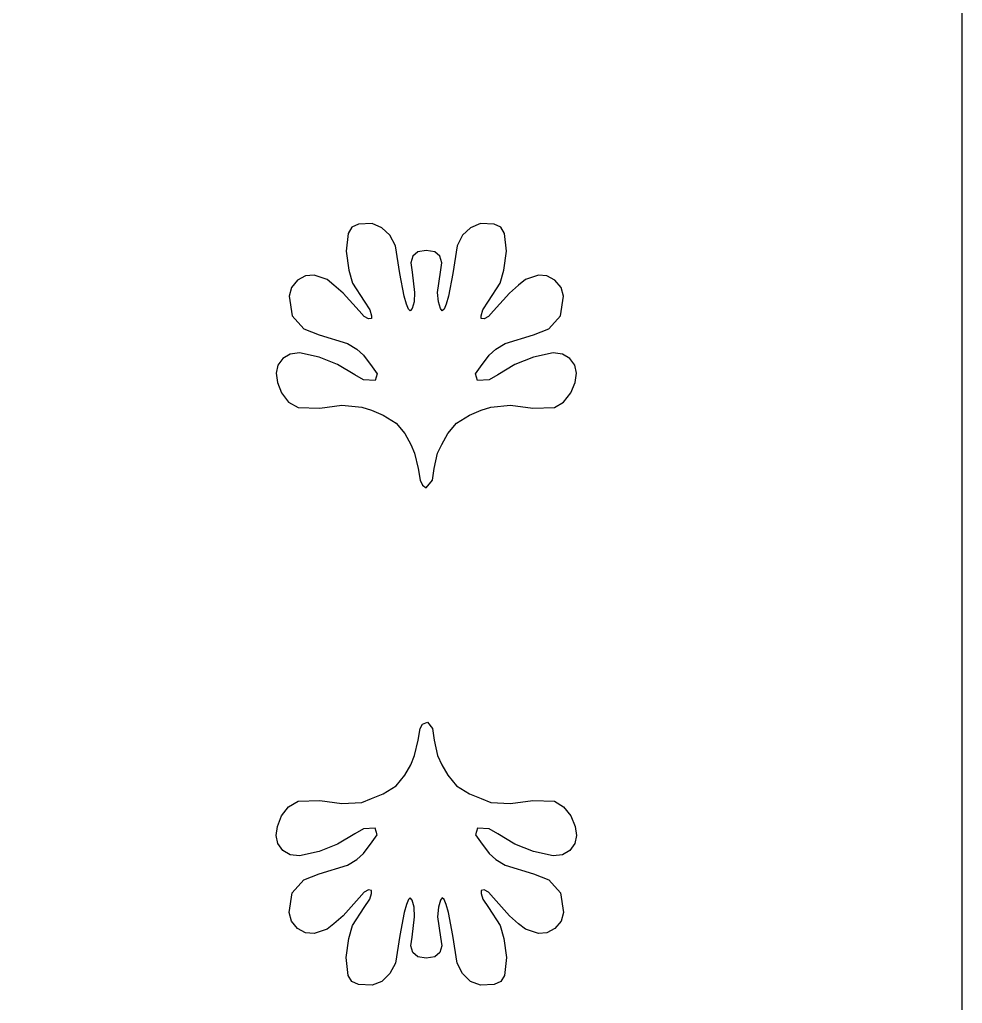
# Model space of a CAD drawing. Header units: centimetres. Extents: x -27 to -20.6, y -3.2 to 9.
# Drawn here: x -23.813 to -20.628, y -0.429 to 2.895 of the extents above; entities that cross this region are included whole.
import ezdxf

# ---------------------------------------------------------------- set-up
doc = ezdxf.new("R2010")
doc.units = ezdxf.units.CM
doc.header["$MEASUREMENT"] = 0
doc.layers.add('layer 1', color=7, linetype='Continuous')

msp = doc.modelspace()

# ---------------------------------------------------------------- linework, layer by layer
at = {"layer": 'layer 1', "lineweight": 30}
for points, knots in [([(-26.99914, -3.2112), (-26.99914, -3.2112), (-26.99914, 9.00077), (-26.99914, 9.00077), (-26.99914, 9.00077), (-26.99914, 9.00077), (-20.6277, 9.00077), (-20.6277, 9.00077), (-20.6277, 9.00077), (-20.6277, 9.00077), (-20.6277, -3.2112), (-20.6277, -3.2112), (-20.6277, -3.2112), (-20.6277, -3.2112), (-26.99914, -3.2112), (-26.99914, -3.2112)], [0, 0, 0, 0, 0.2, 0.2, 0.2, 0.2, 0.4, 0.4, 0.4, 0.4, 0.6, 0.6, 0.6, 0.6, 1, 1, 1, 1]), ([(-22.18952, 2.00426), (-22.18952, 2.00426), (-22.22906, 1.94392), (-22.22906, 1.94392), (-22.22906, 1.94392), (-22.22906, 1.94392), (-22.24777, 1.91479), (-22.24777, 1.91479), (-22.24777, 1.91479), (-22.24777, 1.91479), (-22.25401, 1.89399), (-22.25401, 1.89399), (-22.25401, 1.89399), (-22.25401, 1.89399), (-22.25401, 1.88566), (-22.25401, 1.88566), (-22.25401, 1.88566), (-22.25401, 1.88566), (-22.24362, 1.88357), (-22.24362, 1.88357), (-22.24362, 1.88357), (-22.24362, 1.88357), (-22.22906, 1.8919), (-22.22906, 1.8919), (-22.22906, 1.8919), (-22.22906, 1.8919), (-22.2124, 1.91061), (-22.2124, 1.91061), (-22.2124, 1.91061), (-22.2124, 1.91061), (-22.15833, 1.97095), (-22.15833, 1.97095), (-22.15833, 1.97095), (-22.15833, 1.97095), (-22.12711, 1.99799), (-22.12711, 1.99799), (-22.12711, 1.99799), (-22.12711, 1.99799), (-22.10422, 2.01674), (-22.10422, 2.01674), (-22.10422, 2.01674), (-22.10422, 2.01674), (-22.06056, 2.0313), (-22.06056, 2.0313), (-22.06056, 2.0313), (-22.06056, 2.0313), (-22.03143, 2.02921), (-22.03143, 2.02921), (-22.03143, 2.02921), (-22.03143, 2.02921), (-22.00436, 2.01465), (-22.00436, 2.01465), (-22.00436, 2.01465), (-22.00436, 2.01465), (-21.98356, 1.9897), (-21.98356, 1.9897), (-21.98356, 1.9897), (-21.98356, 1.9897), (-21.97523, 1.96054), (-21.97523, 1.96054), (-21.97523, 1.96054), (-21.97523, 1.96054), (-21.98565, 1.89399), (-21.98565, 1.89399), (-21.98565, 1.89399), (-21.98565, 1.89399), (-22.02516, 1.85029), (-22.02516, 1.85029), (-22.02516, 1.85029), (-22.02516, 1.85029), (-22.07718, 1.82946), (-22.07718, 1.82946), (-22.07718, 1.82946), (-22.07718, 1.82946), (-22.17289, 1.80033), (-22.17289, 1.80033), (-22.17289, 1.80033), (-22.17289, 1.80033), (-22.20408, 1.78162), (-22.20408, 1.78162), (-22.20408, 1.78162), (-22.20408, 1.78162), (-22.22697, 1.76082), (-22.22697, 1.76082), (-22.22697, 1.76082), (-22.22697, 1.76082), (-22.2561, 1.72127), (-22.2561, 1.72127), (-22.2561, 1.72127), (-22.2561, 1.72127), (-22.27275, 1.69838), (-22.27275, 1.69838), (-22.27275, 1.69838), (-22.27275, 1.69838), (-22.26652, 1.67549), (-22.26652, 1.67549), (-22.26652, 1.67549), (-22.26652, 1.67549), (-22.22697, 1.67758), (-22.22697, 1.67758), (-22.22697, 1.67758), (-22.22697, 1.67758), (-22.19784, 1.69423), (-22.19784, 1.69423), (-22.19784, 1.69423), (-22.19784, 1.69423), (-22.13958, 1.7296), (-22.13958, 1.7296), (-22.13958, 1.7296), (-22.13958, 1.7296), (-22.07718, 1.75458), (-22.07718, 1.75458), (-22.07718, 1.75458), (-22.07718, 1.75458), (-22.01062, 1.76914), (-22.01062, 1.76914), (-22.01062, 1.76914), (-22.01062, 1.76914), (-21.97941, 1.76497), (-21.97941, 1.76497), (-21.97941, 1.76497), (-21.97941, 1.76497), (-21.95443, 1.7504), (-21.95443, 1.7504), (-21.95443, 1.7504), (-21.95443, 1.7504), (-21.9378, 1.72751), (-21.9378, 1.72751), (-21.9378, 1.72751), (-21.9378, 1.72751), (-21.93157, 1.70047), (-21.93157, 1.70047), (-21.93157, 1.70047), (-21.93157, 1.70047), (-21.93572, 1.66925), (-21.93572, 1.66925), (-21.93572, 1.66925), (-21.93572, 1.66925), (-21.95028, 1.63389), (-21.95028, 1.63389), (-21.95028, 1.63389), (-21.95028, 1.63389), (-21.97523, 1.60267), (-21.97523, 1.60267), (-21.97523, 1.60267), (-21.97523, 1.60267), (-22.00645, 1.58396), (-22.00645, 1.58396), (-22.00645, 1.58396), (-22.00645, 1.58396), (-22.07927, 1.58187), (-22.07927, 1.58187), (-22.07927, 1.58187), (-22.07927, 1.58187), (-22.15415, 1.59228), (-22.15415, 1.59228), (-22.15415, 1.59228), (-22.15415, 1.59228), (-22.22073, 1.58601), (-22.22073, 1.58601), (-22.22073, 1.58601), (-22.22073, 1.58601), (-22.25401, 1.57563), (-22.25401, 1.57563), (-22.25401, 1.57563), (-22.25401, 1.57563), (-22.29356, 1.55898), (-22.29356, 1.55898), (-22.29356, 1.55898), (-22.29356, 1.55898), (-22.33725, 1.53194), (-22.33725, 1.53194), (-22.33725, 1.53194), (-22.33725, 1.53194), (-22.36638, 1.49657), (-22.36638, 1.49657), (-22.36638, 1.49657), (-22.36638, 1.49657), (-22.38718, 1.45911), (-22.38718, 1.45911), (-22.38718, 1.45911), (-22.38718, 1.45911), (-22.40174, 1.42999), (-22.40174, 1.42999), (-22.40174, 1.42999), (-22.40174, 1.42999), (-22.41213, 1.37797), (-22.41213, 1.37797), (-22.41213, 1.37797), (-22.41213, 1.37797), (-22.41837, 1.33842), (-22.41837, 1.33842), (-22.41837, 1.33842), (-22.41837, 1.33842), (-22.43917, 1.31347), (-22.43917, 1.31347), (-22.43917, 1.31347), (-22.43917, 1.31347), (-22.45167, 1.32177), (-22.45167, 1.32177), (-22.45167, 1.32177), (-22.45167, 1.32177), (-22.45997, 1.33842), (-22.45997, 1.33842), (-22.45997, 1.33842), (-22.45997, 1.33842), (-22.46621, 1.37797), (-22.46621, 1.37797), (-22.46621, 1.37797), (-22.46621, 1.37797), (-22.47871, 1.42999), (-22.47871, 1.42999), (-22.47871, 1.42999), (-22.47871, 1.42999), (-22.49119, 1.45911), (-22.49119, 1.45911), (-22.49119, 1.45911), (-22.49119, 1.45911), (-22.51199, 1.49657), (-22.51199, 1.49657), (-22.51199, 1.49657), (-22.51199, 1.49657), (-22.54112, 1.53194), (-22.54112, 1.53194), (-22.54112, 1.53194), (-22.54112, 1.53194), (-22.58481, 1.55898), (-22.58481, 1.55898), (-22.58481, 1.55898), (-22.58481, 1.55898), (-22.62432, 1.57563), (-22.62432, 1.57563), (-22.62432, 1.57563), (-22.62432, 1.57563), (-22.65763, 1.58601), (-22.65763, 1.58601), (-22.65763, 1.58601), (-22.65763, 1.58601), (-22.72418, 1.59228), (-22.72418, 1.59228), (-22.72418, 1.59228), (-22.72418, 1.59228), (-22.7991, 1.58187), (-22.7991, 1.58187), (-22.7991, 1.58187), (-22.7991, 1.58187), (-22.87189, 1.58396), (-22.87189, 1.58396), (-22.87189, 1.58396), (-22.87189, 1.58396), (-22.90519, 1.60267), (-22.90519, 1.60267), (-22.90519, 1.60267), (-22.90519, 1.60267), (-22.92808, 1.63389), (-22.92808, 1.63389), (-22.92808, 1.63389), (-22.92808, 1.63389), (-22.94262, 1.66925), (-22.94262, 1.66925), (-22.94262, 1.66925), (-22.94262, 1.66925), (-22.9468, 1.70047), (-22.9468, 1.70047), (-22.9468, 1.70047), (-22.9468, 1.70047), (-22.94056, 1.72751), (-22.94056, 1.72751), (-22.94056, 1.72751), (-22.94056, 1.72751), (-22.92391, 1.7504), (-22.92391, 1.7504), (-22.92391, 1.7504), (-22.92391, 1.7504), (-22.89896, 1.76497), (-22.89896, 1.76497), (-22.89896, 1.76497), (-22.89896, 1.76497), (-22.86774, 1.76914), (-22.86774, 1.76914), (-22.86774, 1.76914), (-22.86774, 1.76914), (-22.80115, 1.75458), (-22.80115, 1.75458), (-22.80115, 1.75458), (-22.80115, 1.75458), (-22.73875, 1.7296), (-22.73875, 1.7296), (-22.73875, 1.7296), (-22.73875, 1.7296), (-22.68049, 1.69423), (-22.68049, 1.69423), (-22.68049, 1.69423), (-22.68049, 1.69423), (-22.65136, 1.67758), (-22.65136, 1.67758), (-22.65136, 1.67758), (-22.65136, 1.67758), (-22.61185, 1.67549), (-22.61185, 1.67549), (-22.61185, 1.67549), (-22.61185, 1.67549), (-22.60561, 1.69838), (-22.60561, 1.69838), (-22.60561, 1.69838), (-22.60561, 1.69838), (-22.62227, 1.72127), (-22.62227, 1.72127), (-22.62227, 1.72127), (-22.62227, 1.72127), (-22.65136, 1.76082), (-22.65136, 1.76082), (-22.65136, 1.76082), (-22.65136, 1.76082), (-22.67425, 1.78162), (-22.67425, 1.78162), (-22.67425, 1.78162), (-22.67425, 1.78162), (-22.70547, 1.80033), (-22.70547, 1.80033), (-22.70547, 1.80033), (-22.70547, 1.80033), (-22.80115, 1.82946), (-22.80115, 1.82946), (-22.80115, 1.82946), (-22.80115, 1.82946), (-22.85317, 1.85029), (-22.85317, 1.85029), (-22.85317, 1.85029), (-22.85317, 1.85029), (-22.89272, 1.89399), (-22.89272, 1.89399), (-22.89272, 1.89399), (-22.89272, 1.89399), (-22.9031, 1.96054), (-22.9031, 1.96054), (-22.9031, 1.96054), (-22.9031, 1.96054), (-22.89478, 1.9897), (-22.89478, 1.9897), (-22.89478, 1.9897), (-22.89478, 1.9897), (-22.87398, 2.01465), (-22.87398, 2.01465), (-22.87398, 2.01465), (-22.87398, 2.01465), (-22.84694, 2.02921), (-22.84694, 2.02921), (-22.84694, 2.02921), (-22.84694, 2.02921), (-22.81781, 2.0313), (-22.81781, 2.0313), (-22.81781, 2.0313), (-22.81781, 2.0313), (-22.77411, 2.01674), (-22.77411, 2.01674), (-22.77411, 2.01674), (-22.77411, 2.01674), (-22.75122, 1.99799), (-22.75122, 1.99799), (-22.75122, 1.99799), (-22.75122, 1.99799), (-22.72004, 1.97095), (-22.72004, 1.97095), (-22.72004, 1.97095), (-22.72004, 1.97095), (-22.66593, 1.91061), (-22.66593, 1.91061), (-22.66593, 1.91061), (-22.66593, 1.91061), (-22.6493, 1.8919), (-22.6493, 1.8919), (-22.6493, 1.8919), (-22.6493, 1.8919), (-22.63474, 1.88357), (-22.63474, 1.88357), (-22.63474, 1.88357), (-22.63474, 1.88357), (-22.62432, 1.88566), (-22.62432, 1.88566), (-22.62432, 1.88566), (-22.62432, 1.88566), (-22.62432, 1.89399), (-22.62432, 1.89399), (-22.62432, 1.89399), (-22.62432, 1.89399), (-22.63056, 1.91479), (-22.63056, 1.91479), (-22.63056, 1.91479), (-22.63056, 1.91479), (-22.6493, 1.94392), (-22.6493, 1.94392), (-22.6493, 1.94392), (-22.6493, 1.94392), (-22.68882, 2.00426), (-22.68882, 2.00426), (-22.68882, 2.00426), (-22.68882, 2.00426), (-22.70129, 2.04796), (-22.70129, 2.04796), (-22.70129, 2.04796), (-22.70129, 2.04796), (-22.70962, 2.11245), (-22.70962, 2.11245), (-22.70962, 2.11245), (-22.70962, 2.11245), (-22.70338, 2.1728), (-22.70338, 2.1728), (-22.70338, 2.1728), (-22.70338, 2.1728), (-22.69091, 2.1936), (-22.69091, 2.1936), (-22.69091, 2.1936), (-22.69091, 2.1936), (-22.66802, 2.20398), (-22.66802, 2.20398), (-22.66802, 2.20398), (-22.66802, 2.20398), (-22.62227, 2.20607), (-22.62227, 2.20607), (-22.62227, 2.20607), (-22.62227, 2.20607), (-22.58896, 2.19151), (-22.58896, 2.19151), (-22.58896, 2.19151), (-22.58896, 2.19151), (-22.56192, 2.16653), (-22.56192, 2.16653), (-22.56192, 2.16653), (-22.56192, 2.16653), (-22.54321, 2.13116), (-22.54321, 2.13116), (-22.54321, 2.13116), (-22.54321, 2.13116), (-22.52864, 2.03754), (-22.52864, 2.03754), (-22.52864, 2.03754), (-22.52864, 2.03754), (-22.51408, 1.96054), (-22.51408, 1.96054), (-22.51408, 1.96054), (-22.51408, 1.96054), (-22.50575, 1.9335), (-22.50575, 1.9335), (-22.50575, 1.9335), (-22.50575, 1.9335), (-22.49951, 1.91684), (-22.49951, 1.91684), (-22.49951, 1.91684), (-22.49951, 1.91684), (-22.49327, 1.91061), (-22.49327, 1.91061), (-22.49327, 1.91061), (-22.49327, 1.91061), (-22.48704, 1.91894), (-22.48704, 1.91894), (-22.48704, 1.91894), (-22.48704, 1.91894), (-22.48077, 1.94182), (-22.48077, 1.94182), (-22.48077, 1.94182), (-22.48077, 1.94182), (-22.47871, 1.97304), (-22.47871, 1.97304), (-22.47871, 1.97304), (-22.47871, 1.97304), (-22.48704, 2.04169), (-22.48704, 2.04169), (-22.48704, 2.04169), (-22.48704, 2.04169), (-22.49119, 2.07291), (-22.49119, 2.07291), (-22.49119, 2.07291), (-22.49119, 2.07291), (-22.48495, 2.0958), (-22.48495, 2.0958), (-22.48495, 2.0958), (-22.48495, 2.0958), (-22.4683, 2.11036), (-22.4683, 2.11036), (-22.4683, 2.11036), (-22.4683, 2.11036), (-22.43917, 2.11454), (-22.43917, 2.11454), (-22.43917, 2.11454), (-22.43917, 2.11454), (-22.41004, 2.11036), (-22.41004, 2.11036), (-22.41004, 2.11036), (-22.41004, 2.11036), (-22.39342, 2.0958), (-22.39342, 2.0958), (-22.39342, 2.0958), (-22.39342, 2.0958), (-22.38718, 2.07291), (-22.38718, 2.07291), (-22.38718, 2.07291), (-22.38718, 2.07291), (-22.39133, 2.04169), (-22.39133, 2.04169), (-22.39133, 2.04169), (-22.39133, 2.04169), (-22.40174, 1.97304), (-22.40174, 1.97304), (-22.40174, 1.97304), (-22.40174, 1.97304), (-22.39756, 1.94182), (-22.39756, 1.94182), (-22.39756, 1.94182), (-22.39756, 1.94182), (-22.39133, 1.91894), (-22.39133, 1.91894), (-22.39133, 1.91894), (-22.39133, 1.91894), (-22.38509, 1.91061), (-22.38509, 1.91061), (-22.38509, 1.91061), (-22.38509, 1.91061), (-22.37885, 1.91684), (-22.37885, 1.91684), (-22.37885, 1.91684), (-22.37885, 1.91684), (-22.37261, 1.9335), (-22.37261, 1.9335), (-22.37261, 1.9335), (-22.37261, 1.9335), (-22.36428, 1.96054), (-22.36428, 1.96054), (-22.36428, 1.96054), (-22.36428, 1.96054), (-22.34972, 2.03754), (-22.34972, 2.03754), (-22.34972, 2.03754), (-22.34972, 2.03754), (-22.33516, 2.13116), (-22.33516, 2.13116), (-22.33516, 2.13116), (-22.33516, 2.13116), (-22.31645, 2.16653), (-22.31645, 2.16653), (-22.31645, 2.16653), (-22.31645, 2.16653), (-22.28938, 2.19151), (-22.28938, 2.19151), (-22.28938, 2.19151), (-22.28938, 2.19151), (-22.2561, 2.20607), (-22.2561, 2.20607), (-22.2561, 2.20607), (-22.2561, 2.20607), (-22.21032, 2.20398), (-22.21032, 2.20398), (-22.21032, 2.20398), (-22.21032, 2.20398), (-22.18745, 2.1936), (-22.18745, 2.1936), (-22.18745, 2.1936), (-22.18745, 2.1936), (-22.17495, 2.1728), (-22.17495, 2.1728), (-22.17495, 2.1728), (-22.17495, 2.1728), (-22.16871, 2.11245), (-22.16871, 2.11245), (-22.16871, 2.11245), (-22.16871, 2.11245), (-22.17704, 2.04796), (-22.17704, 2.04796), (-22.17704, 2.04796), (-22.17704, 2.04796), (-22.18952, 2.00426), (-22.18952, 2.00426)], [0, 0, 0, 0, 0.0069444, 0.0069444, 0.0069444, 0.0069444, 0.0138889, 0.0138889, 0.0138889, 0.0138889, 0.0208333, 0.0208333, 0.0208333, 0.0208333, 0.0277778, 0.0277778, 0.0277778, 0.0277778, 0.0347222, 0.0347222, 0.0347222, 0.0347222, 0.0416667, 0.0416667, 0.0416667, 0.0416667, 0.0486111, 0.0486111, 0.0486111, 0.0486111, 0.0555556, 0.0555556, 0.0555556, 0.0555556, 0.0625, 0.0625, 0.0625, 0.0625, 0.0694444, 0.0694444, 0.0694444, 0.0694444, 0.0763889, 0.0763889, 0.0763889, 0.0763889, 0.0833333, 0.0833333, 0.0833333, 0.0833333, 0.0902778, 0.0902778, 0.0902778, 0.0902778, 0.0972222, 0.0972222, 0.0972222, 0.0972222, 0.1041667, 0.1041667, 0.1041667, 0.1041667, 0.1111111, 0.1111111, 0.1111111, 0.1111111, 0.1180556, 0.1180556, 0.1180556, 0.1180556, 0.125, 0.125, 0.125, 0.125, 0.1319444, 0.1319444, 0.1319444, 0.1319444, 0.1388889, 0.1388889, 0.1388889, 0.1388889, 0.1458333, 0.1458333, 0.1458333, 0.1458333, 0.1527778, 0.1527778, 0.1527778, 0.1527778, 0.1597222, 0.1597222, 0.1597222, 0.1597222, 0.1666667, 0.1666667, 0.1666667, 0.1666667, 0.1736111, 0.1736111, 0.1736111, 0.1736111, 0.1805556, 0.1805556, 0.1805556, 0.1805556, 0.1875, 0.1875, 0.1875, 0.1875, 0.1944444, 0.1944444, 0.1944444, 0.1944444, 0.2013889, 0.2013889, 0.2013889, 0.2013889, 0.2083333, 0.2083333, 0.2083333, 0.2083333, 0.2152778, 0.2152778, 0.2152778, 0.2152778, 0.2222222, 0.2222222, 0.2222222, 0.2222222, 0.2291667, 0.2291667, 0.2291667, 0.2291667, 0.2361111, 0.2361111, 0.2361111, 0.2361111, 0.2430556, 0.2430556, 0.2430556, 0.2430556, 0.25, 0.25, 0.25, 0.25, 0.2569444, 0.2569444, 0.2569444, 0.2569444, 0.2638889, 0.2638889, 0.2638889, 0.2638889, 0.2708333, 0.2708333, 0.2708333, 0.2708333, 0.2777778, 0.2777778, 0.2777778, 0.2777778, 0.2847222, 0.2847222, 0.2847222, 0.2847222, 0.2916667, 0.2916667, 0.2916667, 0.2916667, 0.2986111, 0.2986111, 0.2986111, 0.2986111, 0.3055556, 0.3055556, 0.3055556, 0.3055556, 0.3125, 0.3125, 0.3125, 0.3125, 0.3194444, 0.3194444, 0.3194444, 0.3194444, 0.3263889, 0.3263889, 0.3263889, 0.3263889, 0.3333333, 0.3333333, 0.3333333, 0.3333333, 0.3402778, 0.3402778, 0.3402778, 0.3402778, 0.3472222, 0.3472222, 0.3472222, 0.3472222, 0.3541667, 0.3541667, 0.3541667, 0.3541667, 0.3611111, 0.3611111, 0.3611111, 0.3611111, 0.3680556, 0.3680556, 0.3680556, 0.3680556, 0.375, 0.375, 0.375, 0.375, 0.3819444, 0.3819444, 0.3819444, 0.3819444, 0.3888889, 0.3888889, 0.3888889, 0.3888889, 0.3958333, 0.3958333, 0.3958333, 0.3958333, 0.4027778, 0.4027778, 0.4027778, 0.4027778, 0.4097222, 0.4097222, 0.4097222, 0.4097222, 0.4166667, 0.4166667, 0.4166667, 0.4166667, 0.4236111, 0.4236111, 0.4236111, 0.4236111, 0.4305556, 0.4305556, 0.4305556, 0.4305556, 0.4375, 0.4375, 0.4375, 0.4375, 0.4444444, 0.4444444, 0.4444444, 0.4444444, 0.4513889, 0.4513889, 0.4513889, 0.4513889, 0.4583333, 0.4583333, 0.4583333, 0.4583333, 0.4652778, 0.4652778, 0.4652778, 0.4652778, 0.4722222, 0.4722222, 0.4722222, 0.4722222, 0.4791667, 0.4791667, 0.4791667, 0.4791667, 0.4861111, 0.4861111, 0.4861111, 0.4861111, 0.4930556, 0.4930556, 0.4930556, 0.4930556, 0.5, 0.5, 0.5, 0.5, 0.5069444, 0.5069444, 0.5069444, 0.5069444, 0.5138889, 0.5138889, 0.5138889, 0.5138889, 0.5208333, 0.5208333, 0.5208333, 0.5208333, 0.5277778, 0.5277778, 0.5277778, 0.5277778, 0.5347222, 0.5347222, 0.5347222, 0.5347222, 0.5416667, 0.5416667, 0.5416667, 0.5416667, 0.5486111, 0.5486111, 0.5486111, 0.5486111, 0.5555556, 0.5555556, 0.5555556, 0.5555556, 0.5625, 0.5625, 0.5625, 0.5625, 0.5694444, 0.5694444, 0.5694444, 0.5694444, 0.5763889, 0.5763889, 0.5763889, 0.5763889, 0.5833333, 0.5833333, 0.5833333, 0.5833333, 0.5902778, 0.5902778, 0.5902778, 0.5902778, 0.5972222, 0.5972222, 0.5972222, 0.5972222, 0.6041667, 0.6041667, 0.6041667, 0.6041667, 0.6111111, 0.6111111, 0.6111111, 0.6111111, 0.6180556, 0.6180556, 0.6180556, 0.6180556, 0.625, 0.625, 0.625, 0.625, 0.6319444, 0.6319444, 0.6319444, 0.6319444, 0.6388889, 0.6388889, 0.6388889, 0.6388889, 0.6458333, 0.6458333, 0.6458333, 0.6458333, 0.6527778, 0.6527778, 0.6527778, 0.6527778, 0.6597222, 0.6597222, 0.6597222, 0.6597222, 0.6666667, 0.6666667, 0.6666667, 0.6666667, 0.6736111, 0.6736111, 0.6736111, 0.6736111, 0.6805556, 0.6805556, 0.6805556, 0.6805556, 0.6875, 0.6875, 0.6875, 0.6875, 0.6944444, 0.6944444, 0.6944444, 0.6944444, 0.7013889, 0.7013889, 0.7013889, 0.7013889, 0.7083333, 0.7083333, 0.7083333, 0.7083333, 0.7152778, 0.7152778, 0.7152778, 0.7152778, 0.7222222, 0.7222222, 0.7222222, 0.7222222, 0.7291667, 0.7291667, 0.7291667, 0.7291667, 0.7361111, 0.7361111, 0.7361111, 0.7361111, 0.7430556, 0.7430556, 0.7430556, 0.7430556, 0.75, 0.75, 0.75, 0.75, 0.7569444, 0.7569444, 0.7569444, 0.7569444, 0.7638889, 0.7638889, 0.7638889, 0.7638889, 0.7708333, 0.7708333, 0.7708333, 0.7708333, 0.7777778, 0.7777778, 0.7777778, 0.7777778, 0.7847222, 0.7847222, 0.7847222, 0.7847222, 0.7916667, 0.7916667, 0.7916667, 0.7916667, 0.7986111, 0.7986111, 0.7986111, 0.7986111, 0.8055556, 0.8055556, 0.8055556, 0.8055556, 0.8125, 0.8125, 0.8125, 0.8125, 0.8194444, 0.8194444, 0.8194444, 0.8194444, 0.8263889, 0.8263889, 0.8263889, 0.8263889, 0.8333333, 0.8333333, 0.8333333, 0.8333333, 0.8402778, 0.8402778, 0.8402778, 0.8402778, 0.8472222, 0.8472222, 0.8472222, 0.8472222, 0.8541667, 0.8541667, 0.8541667, 0.8541667, 0.8611111, 0.8611111, 0.8611111, 0.8611111, 0.8680556, 0.8680556, 0.8680556, 0.8680556, 0.875, 0.875, 0.875, 0.875, 0.8819444, 0.8819444, 0.8819444, 0.8819444, 0.8888889, 0.8888889, 0.8888889, 0.8888889, 0.8958333, 0.8958333, 0.8958333, 0.8958333, 0.9027778, 0.9027778, 0.9027778, 0.9027778, 0.9097222, 0.9097222, 0.9097222, 0.9097222, 0.9166667, 0.9166667, 0.9166667, 0.9166667, 0.9236111, 0.9236111, 0.9236111, 0.9236111, 0.9305556, 0.9305556, 0.9305556, 0.9305556, 0.9375, 0.9375, 0.9375, 0.9375, 0.9444444, 0.9444444, 0.9444444, 0.9444444, 0.9513889, 0.9513889, 0.9513889, 0.9513889, 0.9583333, 0.9583333, 0.9583333, 0.9583333, 0.9652778, 0.9652778, 0.9652778, 0.9652778, 0.9722222, 0.9722222, 0.9722222, 0.9722222, 0.9791667, 0.9791667, 0.9791667, 0.9791667, 0.9861111, 0.9861111, 0.9861111, 0.9861111, 1, 1, 1, 1]), ([(-22.29356, 0.27935), (-22.29356, 0.27935), (-22.33725, 0.30642), (-22.33725, 0.30642), (-22.33725, 0.30642), (-22.33725, 0.30642), (-22.36638, 0.34178), (-22.36638, 0.34178), (-22.36638, 0.34178), (-22.36638, 0.34178), (-22.38718, 0.37715), (-22.38718, 0.37715), (-22.38718, 0.37715), (-22.38718, 0.37715), (-22.40174, 0.40837), (-22.40174, 0.40837), (-22.40174, 0.40837), (-22.40174, 0.40837), (-22.41213, 0.46039), (-22.41213, 0.46039), (-22.41213, 0.46039), (-22.41213, 0.46039), (-22.41837, 0.4999), (-22.41837, 0.4999), (-22.41837, 0.4999), (-22.41837, 0.4999), (-22.43502, 0.5207), (-22.43502, 0.5207), (-22.43502, 0.5207), (-22.43502, 0.5207), (-22.45167, 0.51447), (-22.45167, 0.51447), (-22.45167, 0.51447), (-22.45167, 0.51447), (-22.45997, 0.4999), (-22.45997, 0.4999), (-22.45997, 0.4999), (-22.45997, 0.4999), (-22.46621, 0.46039), (-22.46621, 0.46039), (-22.46621, 0.46039), (-22.46621, 0.46039), (-22.47871, 0.40837), (-22.47871, 0.40837), (-22.47871, 0.40837), (-22.47871, 0.40837), (-22.49119, 0.37715), (-22.49119, 0.37715), (-22.49119, 0.37715), (-22.49119, 0.37715), (-22.51199, 0.34178), (-22.51199, 0.34178), (-22.51199, 0.34178), (-22.51199, 0.34178), (-22.54112, 0.30642), (-22.54112, 0.30642), (-22.54112, 0.30642), (-22.54112, 0.30642), (-22.58481, 0.27935), (-22.58481, 0.27935), (-22.58481, 0.27935), (-22.58481, 0.27935), (-22.62432, 0.26272), (-22.62432, 0.26272), (-22.62432, 0.26272), (-22.62432, 0.26272), (-22.65763, 0.25022), (-22.65763, 0.25022), (-22.65763, 0.25022), (-22.65763, 0.25022), (-22.72418, 0.24607), (-22.72418, 0.24607), (-22.72418, 0.24607), (-22.72418, 0.24607), (-22.7991, 0.25646), (-22.7991, 0.25646), (-22.7991, 0.25646), (-22.7991, 0.25646), (-22.87189, 0.2544), (-22.87189, 0.2544), (-22.87189, 0.2544), (-22.87189, 0.2544), (-22.90519, 0.23565), (-22.90519, 0.23565), (-22.90519, 0.23565), (-22.90519, 0.23565), (-22.92808, 0.20447), (-22.92808, 0.20447), (-22.92808, 0.20447), (-22.92808, 0.20447), (-22.94262, 0.16907), (-22.94262, 0.16907), (-22.94262, 0.16907), (-22.94262, 0.16907), (-22.9468, 0.13788), (-22.9468, 0.13788), (-22.9468, 0.13788), (-22.9468, 0.13788), (-22.94056, 0.11081), (-22.94056, 0.11081), (-22.94056, 0.11081), (-22.94056, 0.11081), (-22.92391, 0.08792), (-22.92391, 0.08792), (-22.92391, 0.08792), (-22.92391, 0.08792), (-22.89896, 0.07336), (-22.89896, 0.07336), (-22.89896, 0.07336), (-22.89896, 0.07336), (-22.86774, 0.06921), (-22.86774, 0.06921), (-22.86774, 0.06921), (-22.86774, 0.06921), (-22.80115, 0.08377), (-22.80115, 0.08377), (-22.80115, 0.08377), (-22.80115, 0.08377), (-22.73875, 0.10875), (-22.73875, 0.10875), (-22.73875, 0.10875), (-22.73875, 0.10875), (-22.68049, 0.14412), (-22.68049, 0.14412), (-22.68049, 0.14412), (-22.68049, 0.14412), (-22.65136, 0.16074), (-22.65136, 0.16074), (-22.65136, 0.16074), (-22.65136, 0.16074), (-22.61185, 0.16283), (-22.61185, 0.16283), (-22.61185, 0.16283), (-22.61185, 0.16283), (-22.60561, 0.13994), (-22.60561, 0.13994), (-22.60561, 0.13994), (-22.60561, 0.13994), (-22.62227, 0.11705), (-22.62227, 0.11705), (-22.62227, 0.11705), (-22.62227, 0.11705), (-22.65136, 0.07754), (-22.65136, 0.07754), (-22.65136, 0.07754), (-22.65136, 0.07754), (-22.67425, 0.05674), (-22.67425, 0.05674), (-22.67425, 0.05674), (-22.67425, 0.05674), (-22.70547, 0.03799), (-22.70547, 0.03799), (-22.70547, 0.03799), (-22.70547, 0.03799), (-22.80115, 0.00886), (-22.80115, 0.00886), (-22.80115, 0.00886), (-22.80115, 0.00886), (-22.85317, -0.01194), (-22.85317, -0.01194), (-22.85317, -0.01194), (-22.85317, -0.01194), (-22.89272, -0.05563), (-22.89272, -0.05563), (-22.89272, -0.05563), (-22.89272, -0.05563), (-22.9031, -0.12222), (-22.9031, -0.12222), (-22.9031, -0.12222), (-22.9031, -0.12222), (-22.89478, -0.15134), (-22.89478, -0.15134), (-22.89478, -0.15134), (-22.89478, -0.15134), (-22.87398, -0.17632), (-22.87398, -0.17632), (-22.87398, -0.17632), (-22.87398, -0.17632), (-22.84694, -0.19089), (-22.84694, -0.19089), (-22.84694, -0.19089), (-22.84694, -0.19089), (-22.81781, -0.19295), (-22.81781, -0.19295), (-22.81781, -0.19295), (-22.81781, -0.19295), (-22.77411, -0.17838), (-22.77411, -0.17838), (-22.77411, -0.17838), (-22.77411, -0.17838), (-22.75122, -0.15967), (-22.75122, -0.15967), (-22.75122, -0.15967), (-22.75122, -0.15967), (-22.72004, -0.13263), (-22.72004, -0.13263), (-22.72004, -0.13263), (-22.72004, -0.13263), (-22.66593, -0.07228), (-22.66593, -0.07228), (-22.66593, -0.07228), (-22.66593, -0.07228), (-22.6493, -0.05354), (-22.6493, -0.05354), (-22.6493, -0.05354), (-22.6493, -0.05354), (-22.63474, -0.04521), (-22.63474, -0.04521), (-22.63474, -0.04521), (-22.63474, -0.04521), (-22.62432, -0.0473), (-22.62432, -0.0473), (-22.62432, -0.0473), (-22.62432, -0.0473), (-22.62432, -0.05772), (-22.62432, -0.05772), (-22.62432, -0.05772), (-22.62432, -0.05772), (-22.63056, -0.07643), (-22.63056, -0.07643), (-22.63056, -0.07643), (-22.63056, -0.07643), (-22.6493, -0.10556), (-22.6493, -0.10556), (-22.6493, -0.10556), (-22.6493, -0.10556), (-22.68882, -0.16591), (-22.68882, -0.16591), (-22.68882, -0.16591), (-22.68882, -0.16591), (-22.70129, -0.2096), (-22.70129, -0.2096), (-22.70129, -0.2096), (-22.70129, -0.2096), (-22.70962, -0.2741), (-22.70962, -0.2741), (-22.70962, -0.2741), (-22.70962, -0.2741), (-22.70338, -0.33444), (-22.70338, -0.33444), (-22.70338, -0.33444), (-22.70338, -0.33444), (-22.69091, -0.35524), (-22.69091, -0.35524), (-22.69091, -0.35524), (-22.69091, -0.35524), (-22.66802, -0.36566), (-22.66802, -0.36566), (-22.66802, -0.36566), (-22.66802, -0.36566), (-22.62227, -0.36775), (-22.62227, -0.36775), (-22.62227, -0.36775), (-22.62227, -0.36775), (-22.58896, -0.35524), (-22.58896, -0.35524), (-22.58896, -0.35524), (-22.58896, -0.35524), (-22.56192, -0.3282), (-22.56192, -0.3282), (-22.56192, -0.3282), (-22.56192, -0.3282), (-22.54321, -0.29284), (-22.54321, -0.29284), (-22.54321, -0.29284), (-22.54321, -0.29284), (-22.52864, -0.19921), (-22.52864, -0.19921), (-22.52864, -0.19921), (-22.52864, -0.19921), (-22.51408, -0.12222), (-22.51408, -0.12222), (-22.51408, -0.12222), (-22.51408, -0.12222), (-22.50575, -0.09518), (-22.50575, -0.09518), (-22.50575, -0.09518), (-22.50575, -0.09518), (-22.49951, -0.07852), (-22.49951, -0.07852), (-22.49951, -0.07852), (-22.49951, -0.07852), (-22.49327, -0.07228), (-22.49327, -0.07228), (-22.49327, -0.07228), (-22.49327, -0.07228), (-22.48704, -0.08061), (-22.48704, -0.08061), (-22.48704, -0.08061), (-22.48704, -0.08061), (-22.48077, -0.1035), (-22.48077, -0.1035), (-22.48077, -0.1035), (-22.48077, -0.1035), (-22.47871, -0.13678), (-22.47871, -0.13678), (-22.47871, -0.13678), (-22.47871, -0.13678), (-22.48704, -0.20545), (-22.48704, -0.20545), (-22.48704, -0.20545), (-22.48704, -0.20545), (-22.49119, -0.23458), (-22.49119, -0.23458), (-22.49119, -0.23458), (-22.49119, -0.23458), (-22.48495, -0.25747), (-22.48495, -0.25747), (-22.48495, -0.25747), (-22.48495, -0.25747), (-22.4683, -0.27204), (-22.4683, -0.27204), (-22.4683, -0.27204), (-22.4683, -0.27204), (-22.43917, -0.27619), (-22.43917, -0.27619), (-22.43917, -0.27619), (-22.43917, -0.27619), (-22.41004, -0.27204), (-22.41004, -0.27204), (-22.41004, -0.27204), (-22.41004, -0.27204), (-22.39342, -0.25747), (-22.39342, -0.25747), (-22.39342, -0.25747), (-22.39342, -0.25747), (-22.38718, -0.23458), (-22.38718, -0.23458), (-22.38718, -0.23458), (-22.38718, -0.23458), (-22.39133, -0.20545), (-22.39133, -0.20545), (-22.39133, -0.20545), (-22.39133, -0.20545), (-22.40174, -0.13678), (-22.40174, -0.13678), (-22.40174, -0.13678), (-22.40174, -0.13678), (-22.39756, -0.1035), (-22.39756, -0.1035), (-22.39756, -0.1035), (-22.39756, -0.1035), (-22.39133, -0.08061), (-22.39133, -0.08061), (-22.39133, -0.08061), (-22.39133, -0.08061), (-22.38509, -0.07228), (-22.38509, -0.07228), (-22.38509, -0.07228), (-22.38509, -0.07228), (-22.37885, -0.07852), (-22.37885, -0.07852), (-22.37885, -0.07852), (-22.37885, -0.07852), (-22.37261, -0.09518), (-22.37261, -0.09518), (-22.37261, -0.09518), (-22.37261, -0.09518), (-22.36428, -0.12222), (-22.36428, -0.12222), (-22.36428, -0.12222), (-22.36428, -0.12222), (-22.34972, -0.19921), (-22.34972, -0.19921), (-22.34972, -0.19921), (-22.34972, -0.19921), (-22.33516, -0.29284), (-22.33516, -0.29284), (-22.33516, -0.29284), (-22.33516, -0.29284), (-22.31645, -0.3282), (-22.31645, -0.3282), (-22.31645, -0.3282), (-22.31645, -0.3282), (-22.28938, -0.35524), (-22.28938, -0.35524), (-22.28938, -0.35524), (-22.28938, -0.35524), (-22.2561, -0.36775), (-22.2561, -0.36775), (-22.2561, -0.36775), (-22.2561, -0.36775), (-22.21032, -0.36566), (-22.21032, -0.36566), (-22.21032, -0.36566), (-22.21032, -0.36566), (-22.18745, -0.35524), (-22.18745, -0.35524), (-22.18745, -0.35524), (-22.18745, -0.35524), (-22.17495, -0.33444), (-22.17495, -0.33444), (-22.17495, -0.33444), (-22.17495, -0.33444), (-22.16871, -0.2741), (-22.16871, -0.2741), (-22.16871, -0.2741), (-22.16871, -0.2741), (-22.17704, -0.2096), (-22.17704, -0.2096), (-22.17704, -0.2096), (-22.17704, -0.2096), (-22.18952, -0.16591), (-22.18952, -0.16591), (-22.18952, -0.16591), (-22.18952, -0.16591), (-22.22906, -0.10556), (-22.22906, -0.10556), (-22.22906, -0.10556), (-22.22906, -0.10556), (-22.24777, -0.07643), (-22.24777, -0.07643), (-22.24777, -0.07643), (-22.24777, -0.07643), (-22.25401, -0.05772), (-22.25401, -0.05772), (-22.25401, -0.05772), (-22.25401, -0.05772), (-22.25401, -0.0473), (-22.25401, -0.0473), (-22.25401, -0.0473), (-22.25401, -0.0473), (-22.24362, -0.04521), (-22.24362, -0.04521), (-22.24362, -0.04521), (-22.24362, -0.04521), (-22.22906, -0.05354), (-22.22906, -0.05354), (-22.22906, -0.05354), (-22.22906, -0.05354), (-22.2124, -0.07228), (-22.2124, -0.07228), (-22.2124, -0.07228), (-22.2124, -0.07228), (-22.15833, -0.13263), (-22.15833, -0.13263), (-22.15833, -0.13263), (-22.15833, -0.13263), (-22.12711, -0.15967), (-22.12711, -0.15967), (-22.12711, -0.15967), (-22.12711, -0.15967), (-22.10422, -0.17838), (-22.10422, -0.17838), (-22.10422, -0.17838), (-22.10422, -0.17838), (-22.06056, -0.19295), (-22.06056, -0.19295), (-22.06056, -0.19295), (-22.06056, -0.19295), (-22.03143, -0.19089), (-22.03143, -0.19089), (-22.03143, -0.19089), (-22.03143, -0.19089), (-22.00436, -0.17632), (-22.00436, -0.17632), (-22.00436, -0.17632), (-22.00436, -0.17632), (-21.98356, -0.15134), (-21.98356, -0.15134), (-21.98356, -0.15134), (-21.98356, -0.15134), (-21.97523, -0.12222), (-21.97523, -0.12222), (-21.97523, -0.12222), (-21.97523, -0.12222), (-21.98565, -0.05563), (-21.98565, -0.05563), (-21.98565, -0.05563), (-21.98565, -0.05563), (-22.02516, -0.01194), (-22.02516, -0.01194), (-22.02516, -0.01194), (-22.02516, -0.01194), (-22.07718, 0.00886), (-22.07718, 0.00886), (-22.07718, 0.00886), (-22.07718, 0.00886), (-22.17289, 0.03799), (-22.17289, 0.03799), (-22.17289, 0.03799), (-22.17289, 0.03799), (-22.20408, 0.05674), (-22.20408, 0.05674), (-22.20408, 0.05674), (-22.20408, 0.05674), (-22.22697, 0.07754), (-22.22697, 0.07754), (-22.22697, 0.07754), (-22.22697, 0.07754), (-22.2561, 0.11705), (-22.2561, 0.11705), (-22.2561, 0.11705), (-22.2561, 0.11705), (-22.27275, 0.13994), (-22.27275, 0.13994), (-22.27275, 0.13994), (-22.27275, 0.13994), (-22.26652, 0.16283), (-22.26652, 0.16283), (-22.26652, 0.16283), (-22.26652, 0.16283), (-22.22697, 0.16074), (-22.22697, 0.16074), (-22.22697, 0.16074), (-22.22697, 0.16074), (-22.19784, 0.14412), (-22.19784, 0.14412), (-22.19784, 0.14412), (-22.19784, 0.14412), (-22.13958, 0.10875), (-22.13958, 0.10875), (-22.13958, 0.10875), (-22.13958, 0.10875), (-22.07718, 0.08377), (-22.07718, 0.08377), (-22.07718, 0.08377), (-22.07718, 0.08377), (-22.01062, 0.06921), (-22.01062, 0.06921), (-22.01062, 0.06921), (-22.01062, 0.06921), (-21.97941, 0.07336), (-21.97941, 0.07336), (-21.97941, 0.07336), (-21.97941, 0.07336), (-21.95443, 0.08792), (-21.95443, 0.08792), (-21.95443, 0.08792), (-21.95443, 0.08792), (-21.9378, 0.11081), (-21.9378, 0.11081), (-21.9378, 0.11081), (-21.9378, 0.11081), (-21.93157, 0.13788), (-21.93157, 0.13788), (-21.93157, 0.13788), (-21.93157, 0.13788), (-21.93572, 0.16907), (-21.93572, 0.16907), (-21.93572, 0.16907), (-21.93572, 0.16907), (-21.95028, 0.20447), (-21.95028, 0.20447), (-21.95028, 0.20447), (-21.95028, 0.20447), (-21.97523, 0.23565), (-21.97523, 0.23565), (-21.97523, 0.23565), (-21.97523, 0.23565), (-22.00645, 0.2544), (-22.00645, 0.2544), (-22.00645, 0.2544), (-22.00645, 0.2544), (-22.07927, 0.25646), (-22.07927, 0.25646), (-22.07927, 0.25646), (-22.07927, 0.25646), (-22.15415, 0.24607), (-22.15415, 0.24607), (-22.15415, 0.24607), (-22.15415, 0.24607), (-22.22073, 0.25022), (-22.22073, 0.25022), (-22.22073, 0.25022), (-22.22073, 0.25022), (-22.25401, 0.26272), (-22.25401, 0.26272), (-22.25401, 0.26272), (-22.25401, 0.26272), (-22.29356, 0.27935), (-22.29356, 0.27935)], [0, 0, 0, 0, 0.0069444, 0.0069444, 0.0069444, 0.0069444, 0.0138889, 0.0138889, 0.0138889, 0.0138889, 0.0208333, 0.0208333, 0.0208333, 0.0208333, 0.0277778, 0.0277778, 0.0277778, 0.0277778, 0.0347222, 0.0347222, 0.0347222, 0.0347222, 0.0416667, 0.0416667, 0.0416667, 0.0416667, 0.0486111, 0.0486111, 0.0486111, 0.0486111, 0.0555556, 0.0555556, 0.0555556, 0.0555556, 0.0625, 0.0625, 0.0625, 0.0625, 0.0694444, 0.0694444, 0.0694444, 0.0694444, 0.0763889, 0.0763889, 0.0763889, 0.0763889, 0.0833333, 0.0833333, 0.0833333, 0.0833333, 0.0902778, 0.0902778, 0.0902778, 0.0902778, 0.0972222, 0.0972222, 0.0972222, 0.0972222, 0.1041667, 0.1041667, 0.1041667, 0.1041667, 0.1111111, 0.1111111, 0.1111111, 0.1111111, 0.1180556, 0.1180556, 0.1180556, 0.1180556, 0.125, 0.125, 0.125, 0.125, 0.1319444, 0.1319444, 0.1319444, 0.1319444, 0.1388889, 0.1388889, 0.1388889, 0.1388889, 0.1458333, 0.1458333, 0.1458333, 0.1458333, 0.1527778, 0.1527778, 0.1527778, 0.1527778, 0.1597222, 0.1597222, 0.1597222, 0.1597222, 0.1666667, 0.1666667, 0.1666667, 0.1666667, 0.1736111, 0.1736111, 0.1736111, 0.1736111, 0.1805556, 0.1805556, 0.1805556, 0.1805556, 0.1875, 0.1875, 0.1875, 0.1875, 0.1944444, 0.1944444, 0.1944444, 0.1944444, 0.2013889, 0.2013889, 0.2013889, 0.2013889, 0.2083333, 0.2083333, 0.2083333, 0.2083333, 0.2152778, 0.2152778, 0.2152778, 0.2152778, 0.2222222, 0.2222222, 0.2222222, 0.2222222, 0.2291667, 0.2291667, 0.2291667, 0.2291667, 0.2361111, 0.2361111, 0.2361111, 0.2361111, 0.2430556, 0.2430556, 0.2430556, 0.2430556, 0.25, 0.25, 0.25, 0.25, 0.2569444, 0.2569444, 0.2569444, 0.2569444, 0.2638889, 0.2638889, 0.2638889, 0.2638889, 0.2708333, 0.2708333, 0.2708333, 0.2708333, 0.2777778, 0.2777778, 0.2777778, 0.2777778, 0.2847222, 0.2847222, 0.2847222, 0.2847222, 0.2916667, 0.2916667, 0.2916667, 0.2916667, 0.2986111, 0.2986111, 0.2986111, 0.2986111, 0.3055556, 0.3055556, 0.3055556, 0.3055556, 0.3125, 0.3125, 0.3125, 0.3125, 0.3194444, 0.3194444, 0.3194444, 0.3194444, 0.3263889, 0.3263889, 0.3263889, 0.3263889, 0.3333333, 0.3333333, 0.3333333, 0.3333333, 0.3402778, 0.3402778, 0.3402778, 0.3402778, 0.3472222, 0.3472222, 0.3472222, 0.3472222, 0.3541667, 0.3541667, 0.3541667, 0.3541667, 0.3611111, 0.3611111, 0.3611111, 0.3611111, 0.3680556, 0.3680556, 0.3680556, 0.3680556, 0.375, 0.375, 0.375, 0.375, 0.3819444, 0.3819444, 0.3819444, 0.3819444, 0.3888889, 0.3888889, 0.3888889, 0.3888889, 0.3958333, 0.3958333, 0.3958333, 0.3958333, 0.4027778, 0.4027778, 0.4027778, 0.4027778, 0.4097222, 0.4097222, 0.4097222, 0.4097222, 0.4166667, 0.4166667, 0.4166667, 0.4166667, 0.4236111, 0.4236111, 0.4236111, 0.4236111, 0.4305556, 0.4305556, 0.4305556, 0.4305556, 0.4375, 0.4375, 0.4375, 0.4375, 0.4444444, 0.4444444, 0.4444444, 0.4444444, 0.4513889, 0.4513889, 0.4513889, 0.4513889, 0.4583333, 0.4583333, 0.4583333, 0.4583333, 0.4652778, 0.4652778, 0.4652778, 0.4652778, 0.4722222, 0.4722222, 0.4722222, 0.4722222, 0.4791667, 0.4791667, 0.4791667, 0.4791667, 0.4861111, 0.4861111, 0.4861111, 0.4861111, 0.4930556, 0.4930556, 0.4930556, 0.4930556, 0.5, 0.5, 0.5, 0.5, 0.5069444, 0.5069444, 0.5069444, 0.5069444, 0.5138889, 0.5138889, 0.5138889, 0.5138889, 0.5208333, 0.5208333, 0.5208333, 0.5208333, 0.5277778, 0.5277778, 0.5277778, 0.5277778, 0.5347222, 0.5347222, 0.5347222, 0.5347222, 0.5416667, 0.5416667, 0.5416667, 0.5416667, 0.5486111, 0.5486111, 0.5486111, 0.5486111, 0.5555556, 0.5555556, 0.5555556, 0.5555556, 0.5625, 0.5625, 0.5625, 0.5625, 0.5694444, 0.5694444, 0.5694444, 0.5694444, 0.5763889, 0.5763889, 0.5763889, 0.5763889, 0.5833333, 0.5833333, 0.5833333, 0.5833333, 0.5902778, 0.5902778, 0.5902778, 0.5902778, 0.5972222, 0.5972222, 0.5972222, 0.5972222, 0.6041667, 0.6041667, 0.6041667, 0.6041667, 0.6111111, 0.6111111, 0.6111111, 0.6111111, 0.6180556, 0.6180556, 0.6180556, 0.6180556, 0.625, 0.625, 0.625, 0.625, 0.6319444, 0.6319444, 0.6319444, 0.6319444, 0.6388889, 0.6388889, 0.6388889, 0.6388889, 0.6458333, 0.6458333, 0.6458333, 0.6458333, 0.6527778, 0.6527778, 0.6527778, 0.6527778, 0.6597222, 0.6597222, 0.6597222, 0.6597222, 0.6666667, 0.6666667, 0.6666667, 0.6666667, 0.6736111, 0.6736111, 0.6736111, 0.6736111, 0.6805556, 0.6805556, 0.6805556, 0.6805556, 0.6875, 0.6875, 0.6875, 0.6875, 0.6944444, 0.6944444, 0.6944444, 0.6944444, 0.7013889, 0.7013889, 0.7013889, 0.7013889, 0.7083333, 0.7083333, 0.7083333, 0.7083333, 0.7152778, 0.7152778, 0.7152778, 0.7152778, 0.7222222, 0.7222222, 0.7222222, 0.7222222, 0.7291667, 0.7291667, 0.7291667, 0.7291667, 0.7361111, 0.7361111, 0.7361111, 0.7361111, 0.7430556, 0.7430556, 0.7430556, 0.7430556, 0.75, 0.75, 0.75, 0.75, 0.7569444, 0.7569444, 0.7569444, 0.7569444, 0.7638889, 0.7638889, 0.7638889, 0.7638889, 0.7708333, 0.7708333, 0.7708333, 0.7708333, 0.7777778, 0.7777778, 0.7777778, 0.7777778, 0.7847222, 0.7847222, 0.7847222, 0.7847222, 0.7916667, 0.7916667, 0.7916667, 0.7916667, 0.7986111, 0.7986111, 0.7986111, 0.7986111, 0.8055556, 0.8055556, 0.8055556, 0.8055556, 0.8125, 0.8125, 0.8125, 0.8125, 0.8194444, 0.8194444, 0.8194444, 0.8194444, 0.8263889, 0.8263889, 0.8263889, 0.8263889, 0.8333333, 0.8333333, 0.8333333, 0.8333333, 0.8402778, 0.8402778, 0.8402778, 0.8402778, 0.8472222, 0.8472222, 0.8472222, 0.8472222, 0.8541667, 0.8541667, 0.8541667, 0.8541667, 0.8611111, 0.8611111, 0.8611111, 0.8611111, 0.8680556, 0.8680556, 0.8680556, 0.8680556, 0.875, 0.875, 0.875, 0.875, 0.8819444, 0.8819444, 0.8819444, 0.8819444, 0.8888889, 0.8888889, 0.8888889, 0.8888889, 0.8958333, 0.8958333, 0.8958333, 0.8958333, 0.9027778, 0.9027778, 0.9027778, 0.9027778, 0.9097222, 0.9097222, 0.9097222, 0.9097222, 0.9166667, 0.9166667, 0.9166667, 0.9166667, 0.9236111, 0.9236111, 0.9236111, 0.9236111, 0.9305556, 0.9305556, 0.9305556, 0.9305556, 0.9375, 0.9375, 0.9375, 0.9375, 0.9444444, 0.9444444, 0.9444444, 0.9444444, 0.9513889, 0.9513889, 0.9513889, 0.9513889, 0.9583333, 0.9583333, 0.9583333, 0.9583333, 0.9652778, 0.9652778, 0.9652778, 0.9652778, 0.9722222, 0.9722222, 0.9722222, 0.9722222, 0.9791667, 0.9791667, 0.9791667, 0.9791667, 0.9861111, 0.9861111, 0.9861111, 0.9861111, 1, 1, 1, 1])]:
    msp.add_open_spline(points, degree=3, knots=knots, dxfattribs=at)

doc.saveas('drawing.dxf')
